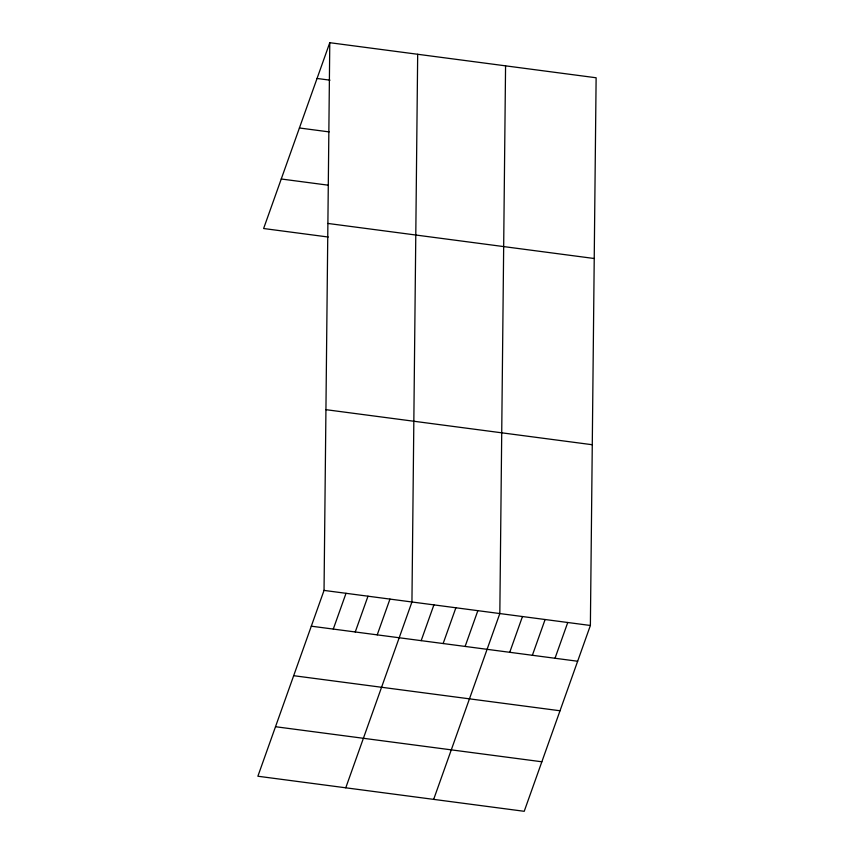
<?xml version="1.0" encoding="UTF-8"?>
<svg xmlns="http://www.w3.org/2000/svg" width="854" height="854" viewBox="0 0 854 854"><rect width="100%" height="100%" fill="white"/><g stroke="black" fill="none" stroke-linecap="round" stroke-linejoin="round"><path stroke-width="1.28" d="M324.04 590.413L329.783 42.7L596.124 77.767L590.381 625.48L524.217 811.3L257.876 776.233L324.04 590.413L590.381 625.48M417.681 54.272L411.938 601.985L345.763 787.804M505.568 65.843L499.825 613.556L433.661 799.376M329.783 42.7L263.619 228.52L328.246 237.028M333.284 629.078L346.019 593.306M355.253 631.971L367.989 596.199M377.222 634.864L389.958 599.092M421.171 640.649L433.907 604.878M443.141 643.542L455.887 607.77M465.12 646.435L477.856 610.663M509.731 652.307L522.467 616.535M532.373 655.285L545.108 619.524M555.015 658.263L567.75 622.502M317.047 78.461L329.975 80.169M299.412 127.983L329.142 131.9M281.244 178.998L327.776 185.126M327.893 223.449L594.235 258.506M325.94 409.674L592.281 444.731M311.304 626.185L577.646 661.242M293.669 675.695L560.021 710.763M275.511 726.722L541.852 761.779"/></g></svg>
